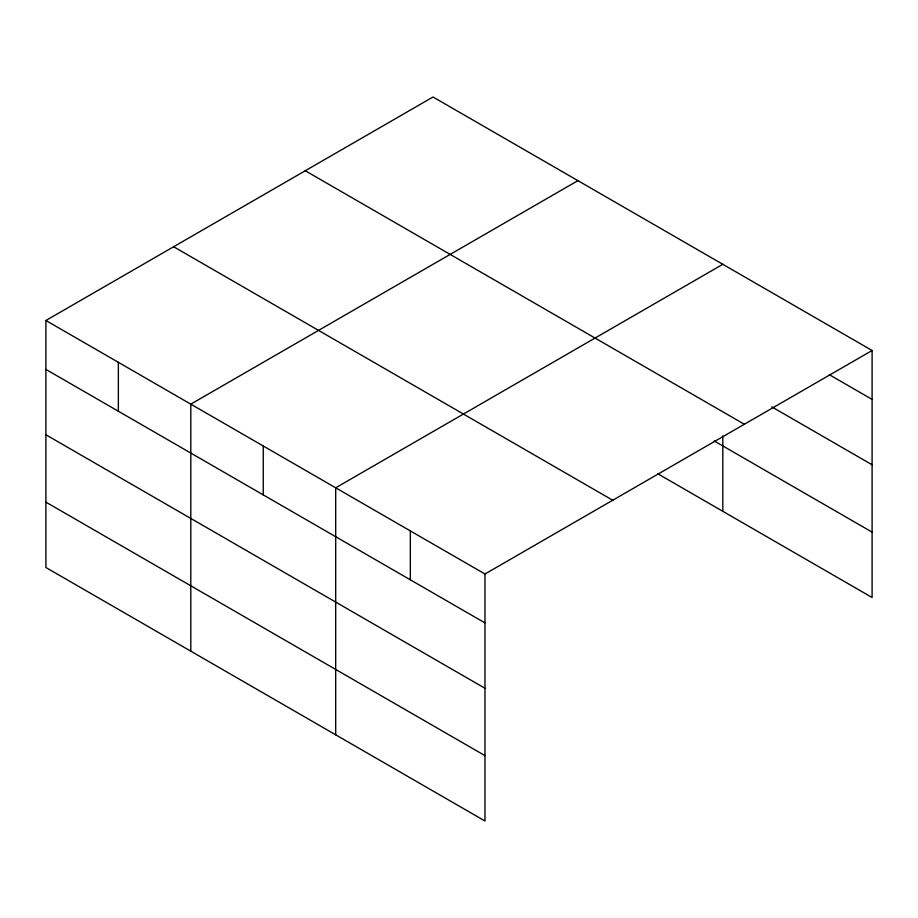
<?xml version="1.0" encoding="UTF-8"?>
<svg xmlns="http://www.w3.org/2000/svg" width="918" height="918" viewBox="0 0 918 918"><rect width="100%" height="100%" fill="white"/><g stroke="black" fill="none" stroke-linecap="round" stroke-linejoin="round"><path stroke-width="1.38" d="M484.979 688.282L484.979 574.002L45.9 320.497L45.9 567.508L484.979 821.002L484.979 688.282L45.9 434.776M657.736 473.734L872.1 597.503L872.1 350.492L433.021 96.998L45.9 320.497M577.915 180.651L190.795 404.149L190.795 651.16M722.81 264.304L335.69 487.802L335.69 734.813M484.979 574.002L872.1 350.492M829.275 374.67L872.1 399.399M771.763 406.846L872.1 464.772M305.269 170.748L744.349 424.254M714.215 440.973L872.1 532.13M173.651 246.747L612.731 500.241M45.9 369.403L484.979 622.909M45.9 502.135L484.979 755.629M722.81 435.912L722.81 511.315M410.335 530.902L410.335 579.809M263.248 445.976L263.248 494.882M118.353 362.323L118.353 411.23"/></g></svg>
